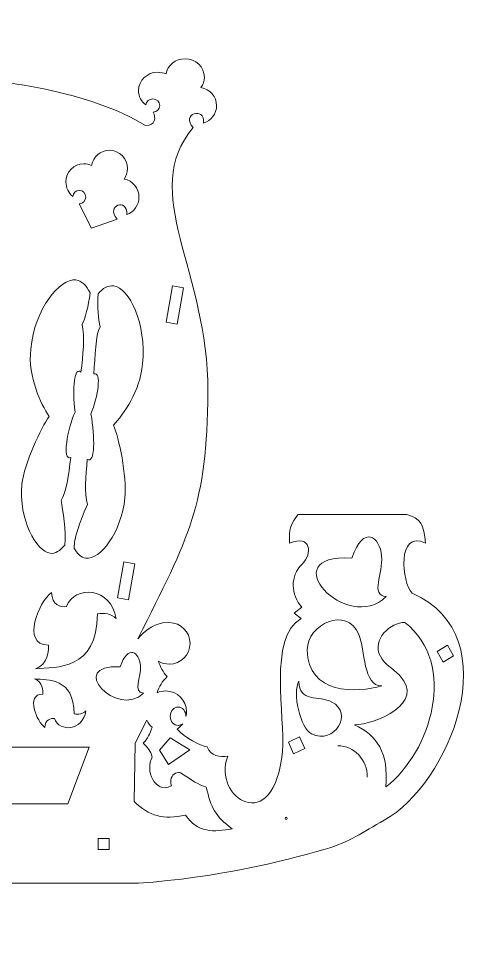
# Model space of a CAD drawing. Header units: centimetres. Extents: x -45.9 to 46.4, y -45.2 to 46.8.
# Drawn here: x -20.28 to -4.01, y 13.32 to 46.76 of the extents above; entities that cross this region are included whole.
import ezdxf

# ---------------------------------------------------------------- set-up
doc = ezdxf.new("R2010")
doc.units = ezdxf.units.CM
doc.header["$MEASUREMENT"] = 0
doc.layers.add('layer 1', color=7, linetype='Continuous')

msp = doc.modelspace()

# ---------------------------------------------------------------- linework, layer by layer
at = {"layer": 'layer 1', "color": 250, "lineweight": 9}
for points, knots in [([(-39.11094, 16.57322), (-37.47462, 16.10343), (-35.20512, 15.54193), (-32.32337, 15.33513), (-32.32337, 15.33513), (-32.32337, 15.33513), (-28.37737, 15.33367), (-28.37737, 15.33367), (-28.37737, 15.33367), (-28.37737, 15.33367), (-27.15544, 15.33313), (-27.15544, 15.33313), (-27.15544, 15.33313), (-27.12981, 13.6549), (-25.42327, 13.31554), (-24.67834, 13.31554), (-24.67834, 13.31554), (-24.67834, 13.31554), (-23.53678, 13.31554), (-23.53678, 13.31554), (-23.53678, 13.31554), (-22.79224, 13.31554), (-21.08691, 13.65463), (-21.05968, 15.33086), (-21.05968, 15.33086), (-21.05968, 15.33086), (-15.90255, 15.32886), (-15.90255, 15.32886), (-15.90255, 15.32886), (-13.02095, 15.53565), (-10.75144, 16.09715), (-9.11499, 16.56694), (-9.11499, 16.56694), (-8.24297, 16.81739), (-7.75516, 17.18652), (-6.97351, 17.61746), (-6.97351, 17.61746), (-4.64353, 18.90186), (-2.37055, 24.27579), (-5.95584, 25.87553), (-5.95584, 25.87553), (-6.34499, 26.25253), (-6.51988, 28.19229), (-5.47497, 27.689), (-5.47497, 27.689), (-5.51061, 28.3565), (-5.67148, 28.60321), (-6.14541, 28.72736), (-6.14541, 28.72736), (-6.14541, 28.72736), (-10.09689, 28.72736), (-10.09689, 28.72736), (-10.09689, 28.72736), (-10.36589, 28.45249), (-10.44946, 28.16946), (-10.41448, 27.68953), (-10.41448, 27.68953), (-9.62376, 28.00966), (-9.57183, 27.30505), (-9.96098, 26.92804), (-9.96098, 26.92804), (-10.40527, 26.49764), (-10.37337, 25.81398), (-9.96993, 25.35568), (-9.96993, 25.35568), (-9.96993, 25.35568), (-10.24213, 25.14902), (-10.24213, 25.14902), (-10.24213, 25.14902), (-10.24213, 25.14902), (-9.98808, 24.95184), (-9.98808, 24.95184), (-9.98808, 24.95184), (-11.21589, 24.24121), (-10.55573, 21.39712), (-10.67775, 20.10564), (-10.67775, 20.10564), (-10.97559, 16.95356), (-13.24696, 18.44329), (-12.66517, 19.94597), (-12.66517, 19.94597), (-12.95024, 19.91456), (-13.272, 19.94341), (-13.41473, 20.28183), (-13.41473, 20.28183), (-13.66754, 20.34673), (-14.20764, 20.58197), (-14.49826, 20.93201), (-14.49826, 20.93201), (-14.42057, 20.98407), (-14.35275, 21.05042), (-14.29908, 21.12718), (-14.29908, 21.12718), (-14.34621, 21.08713), (-14.40428, 21.0635), (-14.46689, 21.0635), (-14.46689, 21.0635), (-14.62455, 21.0635), (-14.75245, 21.21276), (-14.75245, 21.39685), (-14.75245, 21.39685), (-14.75245, 21.58095), (-14.62455, 21.73021), (-14.46689, 21.73021), (-14.46689, 21.73021), (-14.30923, 21.73021), (-14.18147, 21.58095), (-14.18147, 21.39685), (-14.18147, 21.39685), (-14.18147, 21.39685), (-14.18147, 21.39232), (-14.18147, 21.39232), (-14.18147, 21.39232), (-14.18147, 21.39232), (-14.18147, 21.39165), (-14.18147, 21.39165), (-14.18147, 21.39165), (-14.18147, 21.39165), (-14.18133, 21.39232), (-14.18133, 21.39232), (-14.18133, 21.39232), (-14.16905, 21.44665), (-14.16251, 21.50325), (-14.16251, 21.56133), (-14.16251, 21.56133), (-14.16251, 21.97878), (-14.49986, 22.31734), (-14.91585, 22.31734), (-14.91585, 22.31734), (-15.02666, 22.31734), (-15.13186, 22.29331), (-15.22664, 22.25019), (-15.22664, 22.25019), (-15.15856, 22.49476), (-15.04975, 22.65737), (-14.86541, 22.83944), (-14.86541, 22.83944), (-15.02743, 23.00921), (-15.10538, 23.16502), (-15.18686, 23.4043), (-15.18686, 23.4043), (-15.18686, 23.4043), (-15.18672, 23.4043), (-15.18672, 23.4043), (-15.18672, 23.4043), (-15.07098, 23.33154), (-14.93414, 23.28949), (-14.78742, 23.28949), (-14.78742, 23.28949), (-14.37157, 23.28949), (-14.03421, 23.62805), (-14.03421, 24.0455), (-14.03421, 24.0455), (-14.03421, 24.46296), (-14.37157, 24.80152), (-14.78742, 24.80152), (-14.78742, 24.80152), (-15.45693, 24.85492), (-15.92338, 24.20984), (-15.93219, 24.20984), (-15.93219, 24.20984), (-14.06599, 27.92756), (-13.40917, 29.05017), (-13.38273, 33.19509), (-13.38273, 33.19509), (-13.35496, 37.55882), (-15.92191, 40.46619), (-13.91527, 42.79163), (-13.91527, 42.79163), (-14.38746, 43.28799), (-13.49327, 43.58035), (-13.5392, 42.95851), (-13.5392, 42.95851), (-13.26458, 43.04929), (-13.06754, 43.29773), (-13.06754, 43.58983), (-13.06754, 43.58983), (-13.06754, 43.91597), (-13.31331, 44.18765), (-13.63812, 44.24612), (-13.63812, 44.24612), (-13.55989, 44.35399), (-13.5141, 44.48469), (-13.5141, 44.62553), (-13.5141, 44.62553), (-13.5141, 44.99439), (-13.82836, 45.29356), (-14.21591, 45.29356), (-14.21591, 45.29356), (-14.56181, 45.29356), (-14.84937, 45.05527), (-14.90717, 44.74167), (-14.90717, 44.74167), (-14.99755, 44.78226), (-15.09861, 44.80482), (-15.20528, 44.80482), (-15.20528, 44.80482), (-15.59283, 44.80482), (-15.90709, 44.50578), (-15.90709, 44.13678), (-15.90709, 44.13678), (-15.90709, 43.92492), (-15.80336, 43.73588), (-15.64156, 43.61346), (-15.64156, 43.61346), (-15.63101, 43.73815), (-15.52128, 43.83627), (-15.38764, 43.83627), (-15.38764, 43.83627), (-15.24693, 43.83627), (-15.13279, 43.72774), (-15.13279, 43.5941), (-15.13279, 43.5941), (-15.13279, 43.46366), (-15.24134, 43.35732), (-15.37723, 43.3522), (-15.37723, 43.3522), (-15.27297, 43.15529), (-15.27644, 42.86933), (-15.65665, 42.86933), (-15.65665, 42.86933), (-17.65066, 44.08084), (-20.72848, 44.55684), (-23.5325, 44.69041), (-23.5325, 44.69041), (-24.02126, 44.97935), (-23.39077, 45.42844), (-23.26524, 44.91229), (-23.26524, 44.91229), (-23.06312, 45.05687), (-22.8658, 45.30638), (-22.9451, 45.54748), (-22.9451, 45.54748), (-23.03348, 45.81662), (-23.31009, 45.97856), (-23.59405, 45.94451), (-23.59405, 45.94451), (-23.55867, 46.05332), (-23.5564, 46.17293), (-23.59458, 46.28908), (-23.59458, 46.28908), (-23.69471, 46.59359), (-24.03527, 46.76087), (-24.35513, 46.66261), (-24.35513, 46.66261), (-24.64069, 46.57477), (-24.81344, 46.30523), (-24.77606, 46.03169), (-24.77606, 46.03169), (-24.86163, 46.04224), (-24.95121, 46.03529), (-25.03919, 46.00819), (-25.03919, 46.00819), (-25.35919, 45.90994), (-25.53728, 45.58326), (-25.43729, 45.27875), (-25.43729, 45.27875), (-25.38001, 45.10464), (-25.22071, 44.98214), (-25.05477, 44.92178), (-25.05477, 44.92178), (-25.07394, 45.02495), (-25.01455, 45.12938), (-24.9137, 45.16247), (-24.9137, 45.16247), (-24.80516, 45.19811), (-24.68955, 45.1375), (-24.65564, 45.02723), (-24.65564, 45.02723), (-24.6216, 44.91683), (-24.65498, 44.76424), (-24.76365, 44.72861), (-24.76365, 44.72861), (-24.96523, 44.73158), (-25.16409, 44.733), (-25.35959, 44.733), (-25.35959, 44.733), (-28.55639, 44.733), (-31.49113, 44.04), (-33.79068, 42.8847), (-33.79068, 42.8847), (-34.16523, 42.88758), (-34.17236, 43.17311), (-34.06863, 43.36896), (-34.06863, 43.36896), (-34.20451, 43.37415), (-34.31307, 43.48048), (-34.31307, 43.61093), (-34.31307, 43.61093), (-34.31307, 43.74456), (-34.19892, 43.8531), (-34.05821, 43.8531), (-34.05821, 43.8531), (-33.92458, 43.8531), (-33.81484, 43.75497), (-33.80429, 43.63028), (-33.80429, 43.63028), (-33.64249, 43.7527), (-33.53876, 43.94174), (-33.53876, 44.1536), (-33.53876, 44.1536), (-33.53876, 44.52247), (-33.85302, 44.82164), (-34.24057, 44.82164), (-34.24057, 44.82164), (-34.34724, 44.82164), (-34.4483, 44.79895), (-34.53868, 44.7585), (-34.53868, 44.7585), (-34.59649, 45.07209), (-34.88405, 45.31039), (-35.22995, 45.31039), (-35.22995, 45.31039), (-35.61763, 45.31039), (-35.93176, 45.01121), (-35.93176, 44.64235), (-35.93176, 44.64235), (-35.93176, 44.50151), (-35.88597, 44.37068), (-35.80774, 44.26294), (-35.80774, 44.26294), (-36.13254, 44.20447), (-36.37832, 43.93279), (-36.37832, 43.60665), (-36.37832, 43.60665), (-36.37832, 43.31455), (-36.18127, 43.06611), (-35.90666, 42.97533), (-35.90666, 42.97533), (-35.95254, 43.5966), (-35.06003, 43.30534), (-35.5293, 42.80981), (-35.5293, 42.80981), (-32.77588, 39.98277), (-35.77768, 37.76962), (-35.57892, 33.44513), (-35.57892, 33.44513), (-35.39388, 29.4201), (-34.88204, 28.48559), (-32.29374, 24.21612), (-32.29374, 24.21612), (-32.30255, 24.21612), (-32.76913, 24.86106), (-33.4385, 24.80779), (-33.4385, 24.80779), (-33.85449, 24.80779), (-34.19171, 24.46923), (-34.19171, 24.05178), (-34.19171, 24.05178), (-34.19171, 23.63432), (-33.85449, 23.29563), (-33.4385, 23.29563), (-33.4385, 23.29563), (-33.29192, 23.29563), (-33.15495, 23.33782), (-33.0392, 23.41057), (-33.0392, 23.41057), (-33.12055, 23.17129), (-33.19863, 23.01535), (-33.36054, 22.84573), (-33.36054, 22.84573), (-33.17618, 22.66364), (-33.06737, 22.50104), (-32.99929, 22.25633), (-32.99929, 22.25633), (-33.09407, 22.29958), (-33.1994, 22.32361), (-33.31021, 22.32361), (-33.31021, 22.32361), (-33.72606, 22.32361), (-34.06342, 21.98506), (-34.06342, 21.5676), (-34.06342, 21.5676), (-34.06342, 21.50953), (-34.05688, 21.45292), (-34.0446, 21.39859), (-34.0446, 21.39859), (-34.0446, 21.39859), (-34.0446, 21.40313), (-34.0446, 21.40313), (-34.0446, 21.40313), (-34.0446, 21.58723), (-33.9167, 21.73648), (-33.75904, 21.73648), (-33.75904, 21.73648), (-33.60137, 21.73648), (-33.47348, 21.58723), (-33.47348, 21.40313), (-33.47348, 21.40313), (-33.47348, 21.21903), (-33.60137, 21.06978), (-33.75904, 21.06978), (-33.75904, 21.06978), (-33.82165, 21.06978), (-33.87986, 21.09341), (-33.92685, 21.13346), (-33.92685, 21.13346), (-33.92685, 21.13346), (-33.92738, 21.13399), (-33.92738, 21.13399), (-33.92738, 21.13399), (-33.92738, 21.13399), (-33.92698, 21.13332), (-33.92698, 21.13332), (-33.92698, 21.13332), (-33.87318, 21.05656), (-33.8055, 20.99035), (-33.72767, 20.93828), (-33.72767, 20.93828), (-34.01829, 20.58825), (-34.55851, 20.35288), (-34.81119, 20.28811), (-34.81119, 20.28811), (-34.95392, 19.94968), (-35.27582, 19.92084), (-35.56076, 19.95211), (-35.56076, 19.95211), (-34.97897, 18.44943), (-37.25048, 16.95983), (-37.54818, 20.11178), (-37.54818, 20.11178), (-37.67033, 21.4034), (-37.01004, 24.24749), (-38.23798, 24.95798), (-38.23798, 24.95798), (-38.23798, 24.95798), (-37.98379, 25.15529), (-37.98379, 25.15529), (-37.98379, 25.15529), (-37.98379, 25.15529), (-38.256, 25.36195), (-38.256, 25.36195), (-38.256, 25.36195), (-37.85256, 25.82026), (-37.82079, 26.50391), (-38.26508, 26.93432), (-38.26508, 26.93432), (-38.6541, 27.31119), (-38.60217, 28.01594), (-37.81144, 27.69581), (-37.81144, 27.69581), (-37.77647, 28.17574), (-37.86017, 28.45876), (-38.12904, 28.7335), (-38.12904, 28.7335), (-38.12904, 28.7335), (-42.08065, 28.7335), (-42.08065, 28.7335), (-42.08065, 28.7335), (-42.55458, 28.60948), (-42.71532, 28.36277), (-42.75096, 27.69527), (-42.75096, 27.69527), (-41.70619, 28.19857), (-41.88094, 26.25867), (-42.27009, 25.8818), (-42.27009, 25.8818), (-45.85538, 24.28193), (-43.5824, 18.90814), (-41.25242, 17.62373), (-41.25242, 17.62373), (-40.47077, 17.19279), (-39.98296, 16.82353), (-39.11094, 16.57322)], [0, 0, 0, 0, 0.00854701, 0.00854701, 0.00854701, 0.00854701, 0.01709402, 0.01709402, 0.01709402, 0.01709402, 0.02564103, 0.02564103, 0.02564103, 0.02564103, 0.03418803, 0.03418803, 0.03418803, 0.03418803, 0.04273504, 0.04273504, 0.04273504, 0.04273504, 0.05128205, 0.05128205, 0.05128205, 0.05128205, 0.05982906, 0.05982906, 0.05982906, 0.05982906, 0.06837607, 0.06837607, 0.06837607, 0.06837607, 0.07692308, 0.07692308, 0.07692308, 0.07692308, 0.08547009, 0.08547009, 0.08547009, 0.08547009, 0.09401709, 0.09401709, 0.09401709, 0.09401709, 0.1025641, 0.1025641, 0.1025641, 0.1025641, 0.11111111, 0.11111111, 0.11111111, 0.11111111, 0.11965812, 0.11965812, 0.11965812, 0.11965812, 0.12820513, 0.12820513, 0.12820513, 0.12820513, 0.13675214, 0.13675214, 0.13675214, 0.13675214, 0.14529915, 0.14529915, 0.14529915, 0.14529915, 0.15384615, 0.15384615, 0.15384615, 0.15384615, 0.16239316, 0.16239316, 0.16239316, 0.16239316, 0.17094017, 0.17094017, 0.17094017, 0.17094017, 0.17948718, 0.17948718, 0.17948718, 0.17948718, 0.18803419, 0.18803419, 0.18803419, 0.18803419, 0.1965812, 0.1965812, 0.1965812, 0.1965812, 0.20512821, 0.20512821, 0.20512821, 0.20512821, 0.21367521, 0.21367521, 0.21367521, 0.21367521, 0.22222222, 0.22222222, 0.22222222, 0.22222222, 0.23076923, 0.23076923, 0.23076923, 0.23076923, 0.23931624, 0.23931624, 0.23931624, 0.23931624, 0.24786325, 0.24786325, 0.24786325, 0.24786325, 0.25641026, 0.25641026, 0.25641026, 0.25641026, 0.26495726, 0.26495726, 0.26495726, 0.26495726, 0.27350427, 0.27350427, 0.27350427, 0.27350427, 0.28205128, 0.28205128, 0.28205128, 0.28205128, 0.29059829, 0.29059829, 0.29059829, 0.29059829, 0.2991453, 0.2991453, 0.2991453, 0.2991453, 0.30769231, 0.30769231, 0.30769231, 0.30769231, 0.31623932, 0.31623932, 0.31623932, 0.31623932, 0.32478632, 0.32478632, 0.32478632, 0.32478632, 0.33333333, 0.33333333, 0.33333333, 0.33333333, 0.34188034, 0.34188034, 0.34188034, 0.34188034, 0.35042735, 0.35042735, 0.35042735, 0.35042735, 0.35897436, 0.35897436, 0.35897436, 0.35897436, 0.36752137, 0.36752137, 0.36752137, 0.36752137, 0.37606838, 0.37606838, 0.37606838, 0.37606838, 0.38461538, 0.38461538, 0.38461538, 0.38461538, 0.39316239, 0.39316239, 0.39316239, 0.39316239, 0.4017094, 0.4017094, 0.4017094, 0.4017094, 0.41025641, 0.41025641, 0.41025641, 0.41025641, 0.41880342, 0.41880342, 0.41880342, 0.41880342, 0.42735043, 0.42735043, 0.42735043, 0.42735043, 0.43589744, 0.43589744, 0.43589744, 0.43589744, 0.44444444, 0.44444444, 0.44444444, 0.44444444, 0.45299145, 0.45299145, 0.45299145, 0.45299145, 0.46153846, 0.46153846, 0.46153846, 0.46153846, 0.47008547, 0.47008547, 0.47008547, 0.47008547, 0.47863248, 0.47863248, 0.47863248, 0.47863248, 0.48717949, 0.48717949, 0.48717949, 0.48717949, 0.4957265, 0.4957265, 0.4957265, 0.4957265, 0.5042735, 0.5042735, 0.5042735, 0.5042735, 0.51282051, 0.51282051, 0.51282051, 0.51282051, 0.52136752, 0.52136752, 0.52136752, 0.52136752, 0.52991453, 0.52991453, 0.52991453, 0.52991453, 0.53846154, 0.53846154, 0.53846154, 0.53846154, 0.54700855, 0.54700855, 0.54700855, 0.54700855, 0.55555556, 0.55555556, 0.55555556, 0.55555556, 0.56410256, 0.56410256, 0.56410256, 0.56410256, 0.57264957, 0.57264957, 0.57264957, 0.57264957, 0.58119658, 0.58119658, 0.58119658, 0.58119658, 0.58974359, 0.58974359, 0.58974359, 0.58974359, 0.5982906, 0.5982906, 0.5982906, 0.5982906, 0.60683761, 0.60683761, 0.60683761, 0.60683761, 0.61538462, 0.61538462, 0.61538462, 0.61538462, 0.62393162, 0.62393162, 0.62393162, 0.62393162, 0.63247863, 0.63247863, 0.63247863, 0.63247863, 0.64102564, 0.64102564, 0.64102564, 0.64102564, 0.64957265, 0.64957265, 0.64957265, 0.64957265, 0.65811966, 0.65811966, 0.65811966, 0.65811966, 0.66666667, 0.66666667, 0.66666667, 0.66666667, 0.67521368, 0.67521368, 0.67521368, 0.67521368, 0.68376068, 0.68376068, 0.68376068, 0.68376068, 0.69230769, 0.69230769, 0.69230769, 0.69230769, 0.7008547, 0.7008547, 0.7008547, 0.7008547, 0.70940171, 0.70940171, 0.70940171, 0.70940171, 0.71794872, 0.71794872, 0.71794872, 0.71794872, 0.72649573, 0.72649573, 0.72649573, 0.72649573, 0.73504274, 0.73504274, 0.73504274, 0.73504274, 0.74358974, 0.74358974, 0.74358974, 0.74358974, 0.75213675, 0.75213675, 0.75213675, 0.75213675, 0.76068376, 0.76068376, 0.76068376, 0.76068376, 0.76923077, 0.76923077, 0.76923077, 0.76923077, 0.77777778, 0.77777778, 0.77777778, 0.77777778, 0.78632479, 0.78632479, 0.78632479, 0.78632479, 0.79487179, 0.79487179, 0.79487179, 0.79487179, 0.8034188, 0.8034188, 0.8034188, 0.8034188, 0.81196581, 0.81196581, 0.81196581, 0.81196581, 0.82051282, 0.82051282, 0.82051282, 0.82051282, 0.82905983, 0.82905983, 0.82905983, 0.82905983, 0.83760684, 0.83760684, 0.83760684, 0.83760684, 0.84615385, 0.84615385, 0.84615385, 0.84615385, 0.85470085, 0.85470085, 0.85470085, 0.85470085, 0.86324786, 0.86324786, 0.86324786, 0.86324786, 0.87179487, 0.87179487, 0.87179487, 0.87179487, 0.88034188, 0.88034188, 0.88034188, 0.88034188, 0.88888889, 0.88888889, 0.88888889, 0.88888889, 0.8974359, 0.8974359, 0.8974359, 0.8974359, 0.90598291, 0.90598291, 0.90598291, 0.90598291, 0.91452991, 0.91452991, 0.91452991, 0.91452991, 0.92307692, 0.92307692, 0.92307692, 0.92307692, 0.93162393, 0.93162393, 0.93162393, 0.93162393, 0.94017094, 0.94017094, 0.94017094, 0.94017094, 0.94871795, 0.94871795, 0.94871795, 0.94871795, 0.95726496, 0.95726496, 0.95726496, 0.95726496, 0.96581197, 0.96581197, 0.96581197, 0.96581197, 0.97435897, 0.97435897, 0.97435897, 0.97435897, 0.98290598, 0.98290598, 0.98290598, 0.98290598, 1, 1, 1, 1]), ([(-16.68433, 39.46654), (-16.68433, 39.46654), (-17.61496, 39.13078), (-17.61496, 39.13078), (-17.61496, 39.13078), (-17.61496, 39.13078), (-18.06152, 40.02697), (-18.06152, 40.02697), (-18.06152, 40.02697), (-17.93002, 40.02697), (-17.82336, 40.13538), (-17.82336, 40.26901), (-17.82336, 40.26901), (-17.82336, 40.40278), (-17.93002, 40.51118), (-18.06152, 40.51118), (-18.06152, 40.51118), (-18.18675, 40.51118), (-18.28927, 40.41306), (-18.29915, 40.28837), (-18.29915, 40.28837), (-18.45041, 40.41079), (-18.54746, 40.59982), (-18.54746, 40.81182), (-18.54746, 40.81182), (-18.54746, 41.18068), (-18.2535, 41.47986), (-17.89104, 41.47986), (-17.89104, 41.47986), (-17.79132, 41.47986), (-17.6968, 41.45716), (-17.61216, 41.41671), (-17.61216, 41.41671), (-17.55809, 41.73017), (-17.28909, 41.96847), (-16.96562, 41.96847), (-16.96562, 41.96847), (-16.60303, 41.96847), (-16.30906, 41.66943), (-16.30906, 41.30043), (-16.30906, 41.30043), (-16.30906, 41.15959), (-16.35192, 41.02889), (-16.42521, 40.92116), (-16.42521, 40.92116), (-16.12136, 40.86255), (-15.89147, 40.59088), (-15.89147, 40.26474), (-15.89147, 40.26474), (-15.89147, 39.97264), (-16.07584, 39.72419), (-16.33269, 39.63341), (-16.33269, 39.63341), (-16.2897, 40.25526), (-17.12608, 39.96289), (-16.68433, 39.46654)], [0, 0, 0, 0, 0.06666667, 0.06666667, 0.06666667, 0.06666667, 0.13333333, 0.13333333, 0.13333333, 0.13333333, 0.2, 0.2, 0.2, 0.2, 0.26666667, 0.26666667, 0.26666667, 0.26666667, 0.33333333, 0.33333333, 0.33333333, 0.33333333, 0.4, 0.4, 0.4, 0.4, 0.46666667, 0.46666667, 0.46666667, 0.46666667, 0.53333333, 0.53333333, 0.53333333, 0.53333333, 0.6, 0.6, 0.6, 0.6, 0.66666667, 0.66666667, 0.66666667, 0.66666667, 0.73333333, 0.73333333, 0.73333333, 0.73333333, 0.8, 0.8, 0.8, 0.8, 0.86666667, 0.86666667, 0.86666667, 0.86666667, 1, 1, 1, 1]), ([(-20.1448, 29.82527), (-20.0675, 30.60358), (-19.43658, 31.89987), (-19.1605, 32.28902), (-19.1605, 32.28902), (-19.45887, 32.77096), (-19.9308, 33.70773), (-19.8284, 34.74036), (-19.8284, 34.74036), (-19.68275, 36.20713), (-18.7652, 37.32559), (-18.18221, 37.25337), (-18.18221, 37.25337), (-17.97929, 37.22827), (-17.804, 37.06073), (-17.66783, 36.79106), (-17.66783, 36.79106), (-17.72766, 36.30333), (-17.84497, 35.83868), (-17.95672, 35.63961), (-17.95672, 35.63961), (-17.85753, 35.18852), (-17.92495, 34.53463), (-18.00091, 33.90037), (-18.00091, 33.90037), (-18.23574, 34.14428), (-18.32265, 33.31364), (-18.21438, 32.45283), (-18.21438, 32.45283), (-18.50047, 31.82844), (-18.68964, 30.67193), (-18.37325, 30.79862), (-18.37325, 30.79862), (-18.44921, 30.16436), (-18.53678, 29.52263), (-18.72355, 29.24294), (-18.72355, 29.24294), (-18.66528, 28.91166), (-18.51405, 28.10183), (-18.59125, 27.61717), (-18.59125, 27.61717), (-18.75572, 27.40825), (-18.93702, 27.29797), (-19.11751, 27.32027), (-19.11751, 27.32027), (-19.62415, 27.38301), (-20.27136, 28.55047), (-20.1448, 29.82527)], [0, 0, 0, 0, 0.07692308, 0.07692308, 0.07692308, 0.07692308, 0.15384615, 0.15384615, 0.15384615, 0.15384615, 0.23076923, 0.23076923, 0.23076923, 0.23076923, 0.30769231, 0.30769231, 0.30769231, 0.30769231, 0.38461538, 0.38461538, 0.38461538, 0.38461538, 0.46153846, 0.46153846, 0.46153846, 0.46153846, 0.53846154, 0.53846154, 0.53846154, 0.53846154, 0.61538462, 0.61538462, 0.61538462, 0.61538462, 0.69230769, 0.69230769, 0.69230769, 0.69230769, 0.76923077, 0.76923077, 0.76923077, 0.76923077, 0.84615385, 0.84615385, 0.84615385, 0.84615385, 1, 1, 1, 1]), ([(-17.82149, 27.14031), (-17.99197, 27.1614), (-18.14002, 27.29824), (-18.25657, 27.51905), (-18.25657, 27.51905), (-18.25657, 27.51905), (-18.25323, 27.52092), (-18.25323, 27.52092), (-18.25323, 27.52092), (-18.23574, 28.03009), (-17.87489, 28.86687), (-17.75981, 29.09502), (-17.75981, 29.09502), (-17.87863, 29.54091), (-17.82282, 30.09734), (-17.77463, 30.73454), (-17.77463, 30.73454), (-17.4832, 30.55912), (-17.49041, 31.53047), (-17.63619, 32.38527), (-17.63619, 32.38527), (-17.3776, 33.02247), (-17.24036, 33.93695), (-17.53099, 33.83963), (-17.53099, 33.83963), (-17.4828, 34.47669), (-17.47946, 35.2582), (-17.30511, 35.5463), (-17.30511, 35.5463), (-17.37066, 35.84227), (-17.41551, 36.25919), (-17.37907, 36.75247), (-17.37907, 36.75247), (-17.37907, 36.75247), (-17.38067, 36.75394), (-17.38067, 36.75394), (-17.38067, 36.75394), (-17.20418, 36.95753), (-17.01261, 37.0626), (-16.82197, 37.03897), (-16.82197, 37.03897), (-16.23897, 36.96688), (-15.61312, 35.66792), (-15.75877, 34.20101), (-15.75877, 34.20101), (-15.85943, 33.18721), (-16.4439, 32.38461), (-16.82037, 31.97796), (-16.82037, 31.97796), (-16.61838, 31.53261), (-16.32455, 30.13072), (-16.40358, 29.33559), (-16.40358, 29.33559), (-16.53014, 28.06066), (-17.31472, 27.0777), (-17.82149, 27.14031)], [0, 0, 0, 0, 0.06666667, 0.06666667, 0.06666667, 0.06666667, 0.13333333, 0.13333333, 0.13333333, 0.13333333, 0.2, 0.2, 0.2, 0.2, 0.26666667, 0.26666667, 0.26666667, 0.26666667, 0.33333333, 0.33333333, 0.33333333, 0.33333333, 0.4, 0.4, 0.4, 0.4, 0.46666667, 0.46666667, 0.46666667, 0.46666667, 0.53333333, 0.53333333, 0.53333333, 0.53333333, 0.6, 0.6, 0.6, 0.6, 0.66666667, 0.66666667, 0.66666667, 0.66666667, 0.73333333, 0.73333333, 0.73333333, 0.73333333, 0.8, 0.8, 0.8, 0.8, 0.86666667, 0.86666667, 0.86666667, 0.86666667, 1, 1, 1, 1]), ([(-17.66783, 36.79106), (-17.66783, 36.79106), (-17.66703, 36.79786), (-17.66703, 36.79786), (-17.66703, 36.79786), (-17.66731, 36.79559), (-17.66758, 36.79333), (-17.66783, 36.79106)], [0, 0, 0, 0, 0.33333333, 0.33333333, 0.33333333, 0.33333333, 1, 1, 1, 1]), ([(-14.50681, 35.65083), (-14.50681, 35.65083), (-14.9013, 35.72038), (-14.9013, 35.72038), (-14.9013, 35.72038), (-14.9013, 35.72038), (-14.66941, 37.03509), (-14.66941, 37.03509), (-14.66941, 37.03509), (-14.66941, 37.03509), (-14.27505, 36.96554), (-14.27505, 36.96554), (-14.27505, 36.96554), (-14.27505, 36.96554), (-14.50681, 35.65083), (-14.50681, 35.65083)], [0, 0, 0, 0, 0.2, 0.2, 0.2, 0.2, 0.4, 0.4, 0.4, 0.4, 0.6, 0.6, 0.6, 0.6, 1, 1, 1, 1]), ([(-8.15512, 27.14338), (-7.71737, 28.3868), (-7.12837, 27.91328), (-7.06709, 27.22041), (-7.06709, 27.22041), (-7.01129, 26.58962), (-7.49683, 25.78648), (-6.90275, 25.7439), (-6.90275, 25.7439), (-8.31719, 24.34842), (-11.07504, 27.3176), (-8.15512, 27.14338)], [0, 0, 0, 0, 0.25, 0.25, 0.25, 0.25, 0.5, 0.5, 0.5, 0.5, 1, 1, 1, 1]), ([(-16.27569, 25.62575), (-16.27569, 25.62575), (-16.67005, 25.6953), (-16.67005, 25.6953), (-16.67005, 25.6953), (-16.67005, 25.6953), (-16.43829, 27.01001), (-16.43829, 27.01001), (-16.43829, 27.01001), (-16.43829, 27.01001), (-16.0438, 26.94046), (-16.0438, 26.94046), (-16.0438, 26.94046), (-16.0438, 26.94046), (-16.27569, 25.62575), (-16.27569, 25.62575)], [0, 0, 0, 0, 0.2, 0.2, 0.2, 0.2, 0.4, 0.4, 0.4, 0.4, 0.6, 0.6, 0.6, 0.6, 1, 1, 1, 1]), ([(-19.65819, 23.12155), (-19.20762, 23.25385), (-19.14982, 23.83364), (-19.18546, 23.98583), (-19.18546, 23.98583), (-20.20113, 23.98583), (-19.51935, 25.58984), (-19.06865, 25.88954), (-19.06865, 25.88954), (-19.05797, 25.43391), (-18.7337, 25.35755), (-18.52851, 25.38344), (-18.52851, 25.38344), (-18.228, 26.17577), (-16.89847, 26.0922), (-16.72545, 24.9453), (-16.72545, 24.9453), (-16.91168, 25.13794), (-17.14077, 25.15996), (-17.4043, 25.11898), (-17.4043, 25.11898), (-17.4043, 23.0498), (-18.893, 23.18823), (-19.65819, 23.12155)], [0, 0, 0, 0, 0.14285714, 0.14285714, 0.14285714, 0.14285714, 0.28571429, 0.28571429, 0.28571429, 0.28571429, 0.42857143, 0.42857143, 0.42857143, 0.42857143, 0.57142857, 0.57142857, 0.57142857, 0.57142857, 0.71428571, 0.71428571, 0.71428571, 0.71428571, 1, 1, 1, 1]), ([(-7.06496, 22.4997), (-7.95701, 22.23217), (-9.77181, 22.19238), (-9.77181, 23.80867), (-9.77181, 23.80867), (-9.77181, 24.74318), (-8.33508, 25.41562), (-7.8968, 24.37365), (-7.8968, 24.37365), (-7.65663, 23.80267), (-7.75128, 22.4997), (-7.06496, 22.4997)], [0, 0, 0, 0, 0.25, 0.25, 0.25, 0.25, 0.5, 0.5, 0.5, 0.5, 1, 1, 1, 1]), ([(-6.41935, 22.88472), (-6.6726, 23.14638), (-6.95295, 23.2748), (-7.11462, 23.57772), (-7.11462, 23.57772), (-7.44183, 24.19062), (-6.74429, 24.80966), (-6.2207, 24.80966), (-6.2207, 24.80966), (-4.28922, 23.274), (-5.2639, 20.10991), (-6.91597, 18.82924), (-6.91597, 18.82924), (-6.8093, 20.09429), (-7.22583, 20.6889), (-8.05833, 21.08793), (-8.05833, 21.08793), (-7.29284, 21.08793), (-5.44319, 21.87559), (-6.41935, 22.88472)], [0, 0, 0, 0, 0.16666667, 0.16666667, 0.16666667, 0.16666667, 0.33333333, 0.33333333, 0.33333333, 0.33333333, 0.5, 0.5, 0.5, 0.5, 0.66666667, 0.66666667, 0.66666667, 0.66666667, 1, 1, 1, 1]), ([(-15.72393, 22.23871), (-16.68607, 21.28939), (-18.56202, 23.30911), (-16.5758, 23.19057), (-16.5758, 23.19057), (-16.27809, 24.03642), (-15.87746, 23.71429), (-15.8358, 23.2429), (-15.8358, 23.2429), (-15.79776, 22.81383), (-16.12817, 22.26768), (-15.72393, 22.23871)], [0, 0, 0, 0, 0.25, 0.25, 0.25, 0.25, 0.5, 0.5, 0.5, 0.5, 1, 1, 1, 1]), ([(-4.82522, 23.35717), (-4.82522, 23.35717), (-5.04803, 23.74526), (-5.04803, 23.74526), (-5.04803, 23.74526), (-5.04803, 23.74526), (-4.6725, 23.97555), (-4.6725, 23.97555), (-4.6725, 23.97555), (-4.6725, 23.97555), (-4.44982, 23.5876), (-4.44982, 23.5876), (-4.44982, 23.5876), (-4.44982, 23.5876), (-4.82522, 23.35717), (-4.82522, 23.35717)], [0, 0, 0, 0, 0.2, 0.2, 0.2, 0.2, 0.4, 0.4, 0.4, 0.4, 0.6, 0.6, 0.6, 0.6, 1, 1, 1, 1]), ([(-19.31202, 20.99101), (-19.59891, 21.18179), (-20.03292, 22.20293), (-19.38638, 22.20293), (-19.38638, 22.20293), (-19.36369, 22.29972), (-19.40053, 22.66898), (-19.68729, 22.75309), (-19.68729, 22.75309), (-19.2001, 22.71069), (-18.25256, 22.79864), (-18.25256, 21.48149), (-18.25256, 21.48149), (-18.08475, 21.45546), (-17.93884, 21.46948), (-17.82029, 21.59217), (-17.82029, 21.59217), (-17.93043, 20.86205), (-18.77695, 20.80879), (-18.96812, 21.31328), (-18.96812, 21.31328), (-19.09869, 21.3297), (-19.30521, 21.28111), (-19.31202, 20.99101)], [0, 0, 0, 0, 0.14285714, 0.14285714, 0.14285714, 0.14285714, 0.28571429, 0.28571429, 0.28571429, 0.28571429, 0.42857143, 0.42857143, 0.42857143, 0.42857143, 0.57142857, 0.57142857, 0.57142857, 0.57142857, 0.71428571, 0.71428571, 0.71428571, 0.71428571, 1, 1, 1, 1]), ([(-9.61789, 20.75792), (-10.03921, 20.96231), (-10.31102, 22.27248), (-10.0774, 22.66618), (-10.0774, 22.66618), (-10.0774, 21.89054), (-9.34154, 22.15701), (-8.87282, 21.91444), (-8.87282, 21.91444), (-8.09505, 21.51207), (-8.76909, 20.34607), (-9.61789, 20.75792)], [0, 0, 0, 0, 0.25, 0.25, 0.25, 0.25, 0.5, 0.5, 0.5, 0.5, 1, 1, 1, 1]), ([(-16.0683, 18.29664), (-16.0683, 18.29664), (-16.03205, 20.41549), (-16.03205, 20.41549), (-16.03205, 20.41549), (-16.03205, 20.41549), (-15.60191, 21.2492), (-15.60191, 21.2492), (-15.60191, 21.2492), (-15.55786, 21.15161), (-15.49351, 21.06497), (-15.41461, 20.99488), (-15.41461, 20.99488), (-15.49596, 20.75548), (-15.57651, 20.58634), (-15.73861, 20.41643), (-15.73861, 20.41643), (-15.56103, 20.24103), (-15.47412, 20.13958), (-15.40713, 19.9138), (-15.40713, 19.9138), (-15.68481, 19.45856), (-15.31649, 18.54609), (-14.71453, 18.86689), (-14.71453, 18.86689), (-14.71453, 18.86689), (-14.70706, 18.86395), (-14.70706, 18.86395), (-14.70706, 18.86395), (-14.72708, 18.90961), (-14.73843, 18.96141), (-14.73843, 19.01614), (-14.73843, 19.01614), (-14.73843, 19.20024), (-14.61067, 19.34949), (-14.45301, 19.34949), (-14.45301, 19.34949), (-14.42762, 19.34949), (-14.40302, 19.34552), (-14.37961, 19.33823), (-14.37961, 19.33823), (-14.37961, 19.33823), (-14.1529, 19.19169), (-14.1529, 19.19169), (-14.1529, 19.19169), (-13.65788, 18.87023), (-13.59046, 18.88451), (-13.44561, 18.81896), (-13.44561, 18.81896), (-13.26712, 18.07563), (-13.12174, 17.75977), (-12.5019, 17.3068), (-12.5019, 17.3068), (-13.15124, 17.18104), (-13.7815, 17.15648), (-14.19882, 17.80462), (-14.19882, 17.80462), (-15.00853, 17.62246), (-15.51117, 17.76905), (-16.0683, 18.29664)], [0, 0, 0, 0, 0.0625, 0.0625, 0.0625, 0.0625, 0.125, 0.125, 0.125, 0.125, 0.1875, 0.1875, 0.1875, 0.1875, 0.25, 0.25, 0.25, 0.25, 0.3125, 0.3125, 0.3125, 0.3125, 0.375, 0.375, 0.375, 0.375, 0.4375, 0.4375, 0.4375, 0.4375, 0.5, 0.5, 0.5, 0.5, 0.5625, 0.5625, 0.5625, 0.5625, 0.625, 0.625, 0.625, 0.625, 0.6875, 0.6875, 0.6875, 0.6875, 0.75, 0.75, 0.75, 0.75, 0.8125, 0.8125, 0.8125, 0.8125, 0.875, 0.875, 0.875, 0.875, 1, 1, 1, 1]), ([(-15.1416, 20.16091), (-15.1416, 20.16091), (-14.76179, 20.6068), (-14.76179, 20.6068), (-14.76179, 20.6068), (-14.76179, 20.6068), (-14.03996, 20.17493), (-14.03996, 20.17493), (-14.03996, 20.17493), (-14.03996, 20.17493), (-14.81866, 19.6456), (-14.81866, 19.6456), (-14.81866, 19.6456), (-14.81866, 19.6456), (-15.1416, 20.16091), (-15.1416, 20.16091)], [0, 0, 0, 0, 0.2, 0.2, 0.2, 0.2, 0.4, 0.4, 0.4, 0.4, 0.6, 0.6, 0.6, 0.6, 1, 1, 1, 1]), ([(-10.26977, 20.03034), (-10.26977, 20.03034), (-10.45747, 20.45341), (-10.45747, 20.45341), (-10.45747, 20.45341), (-10.45747, 20.45341), (-10.04829, 20.64738), (-10.04829, 20.64738), (-10.04829, 20.64738), (-10.04829, 20.64738), (-9.86059, 20.22432), (-9.86059, 20.22432), (-9.86059, 20.22432), (-9.86059, 20.22432), (-10.26977, 20.03034), (-10.26977, 20.03034)], [0, 0, 0, 0, 0.2, 0.2, 0.2, 0.2, 0.4, 0.4, 0.4, 0.4, 0.6, 0.6, 0.6, 0.6, 1, 1, 1, 1]), ([(-22.39922, 19.03577), (-22.40095, 19.89578), (-21.28169, 19.57097), (-21.28569, 19.01401), (-21.28569, 19.01401), (-21.28583, 18.99118), (-21.28676, 18.96862), (-21.28876, 18.94645), (-21.28876, 18.94645), (-20.78729, 19.46408), (-21.05904, 20.03295), (-21.5332, 20.27452), (-21.5332, 20.27452), (-21.5332, 20.27452), (-17.69813, 20.27452), (-17.69813, 20.27452), (-17.69813, 20.27452), (-17.69813, 20.27452), (-18.47457, 18.21073), (-18.47457, 18.21073), (-18.47457, 18.21073), (-18.47457, 18.21073), (-21.57258, 18.21327), (-21.57258, 18.21327), (-21.57258, 18.21327), (-21.57258, 18.21327), (-21.57272, 18.21327), (-21.57272, 18.21327), (-21.57272, 18.21327), (-21.57966, 18.26413), (-21.58633, 18.317), (-21.59248, 18.372), (-21.59248, 18.372), (-22.17521, 18.49068), (-22.39882, 18.83244), (-22.39922, 19.03577)], [0, 0, 0, 0, 0.1, 0.1, 0.1, 0.1, 0.2, 0.2, 0.2, 0.2, 0.3, 0.3, 0.3, 0.3, 0.4, 0.4, 0.4, 0.4, 0.5, 0.5, 0.5, 0.5, 0.6, 0.6, 0.6, 0.6, 0.7, 0.7, 0.7, 0.7, 0.8, 0.8, 0.8, 0.8, 1, 1, 1, 1]), ([(-8.65562, 20.32538), (-8.06581, 20.32538), (-7.58775, 19.81127), (-7.58775, 19.17714), (-7.58775, 19.17714), (-7.58775, 19.17719), (-7.58775, 19.17723), (-7.58775, 19.17728), (-7.58775, 19.17728), (-7.58775, 19.81127), (-8.06581, 20.32538), (-8.65562, 20.32538)], [0, 0, 0, 0, 0.25, 0.25, 0.25, 0.25, 0.5, 0.5, 0.5, 0.5, 1, 1, 1, 1]), ([(-14.37961, 19.33823), (-14.37951, 19.3382), (-14.37941, 19.33817), (-14.37931, 19.33814), (-14.37931, 19.33814), (-14.37931, 19.33814), (-14.37961, 19.33823), (-14.37961, 19.33823)], [0, 0, 0, 0, 0.33333333, 0.33333333, 0.33333333, 0.33333333, 1, 1, 1, 1]), ([(-16.06836, 18.29297), (-16.06836, 18.29297), (-16.07624, 18.30418), (-16.07624, 18.30418), (-16.07624, 18.30418), (-16.07359, 18.30166), (-16.07095, 18.29914), (-16.0683, 18.29664), (-16.0683, 18.29664), (-16.0683, 18.29664), (-16.06836, 18.29297), (-16.06836, 18.29297)], [0, 0, 0, 0, 0.25, 0.25, 0.25, 0.25, 0.5, 0.5, 0.5, 0.5, 1, 1, 1, 1]), ([(-10.58002, 17.68568), (-10.58002, 17.70864), (-10.562, 17.72719), (-10.53984, 17.72719), (-10.53984, 17.72719), (-10.51768, 17.72719), (-10.49966, 17.70864), (-10.49966, 17.68568), (-10.49966, 17.68568), (-10.49966, 17.66271), (-10.51768, 17.64416), (-10.53984, 17.64416), (-10.53984, 17.64416), (-10.562, 17.64416), (-10.58002, 17.66271), (-10.58002, 17.68568)], [0, 0, 0, 0, 0.2, 0.2, 0.2, 0.2, 0.4, 0.4, 0.4, 0.4, 0.6, 0.6, 0.6, 0.6, 1, 1, 1, 1]), ([(-17.37159, 16.55733), (-17.37159, 16.55733), (-17.37159, 16.95783), (-17.37159, 16.95783), (-17.37159, 16.95783), (-17.37159, 16.95783), (-16.97109, 16.95783), (-16.97109, 16.95783), (-16.97109, 16.95783), (-16.97109, 16.95783), (-16.97109, 16.55733), (-16.97109, 16.55733), (-16.97109, 16.55733), (-16.97109, 16.55733), (-17.37159, 16.55733), (-17.37159, 16.55733)], [0, 0, 0, 0, 0.2, 0.2, 0.2, 0.2, 0.4, 0.4, 0.4, 0.4, 0.6, 0.6, 0.6, 0.6, 1, 1, 1, 1])]:
    msp.add_open_spline(points, degree=3, knots=knots, dxfattribs=at)
for points in [[(-18.29915, 40.2885), (-18.29915, 40.2885), (-18.29915, 40.2885), (-18.29915, 40.2885)], [(-16.68433, 39.46667), (-16.68433, 39.46667), (-16.68433, 39.46667), (-16.68433, 39.46667)], [(-15.18686, 23.40443), (-15.18686, 23.40443), (-15.18686, 23.40443), (-15.18686, 23.40443)], [(-15.18686, 23.4043), (-15.18686, 23.4043), (-15.18686, 23.4043), (-15.18686, 23.4043)], [(-15.22664, 22.25019), (-15.22664, 22.25019), (-15.22664, 22.25019), (-15.22664, 22.25019)], [(-14.29895, 21.12718), (-14.29895, 21.12718), (-14.29895, 21.12718), (-14.29895, 21.12718)], [(-15.41461, 20.99488), (-15.41461, 20.99488), (-15.41461, 20.99488), (-15.41461, 20.99488)]]:
    msp.add_open_spline(points, degree=3, dxfattribs=at)

doc.saveas('drawing.dxf')
